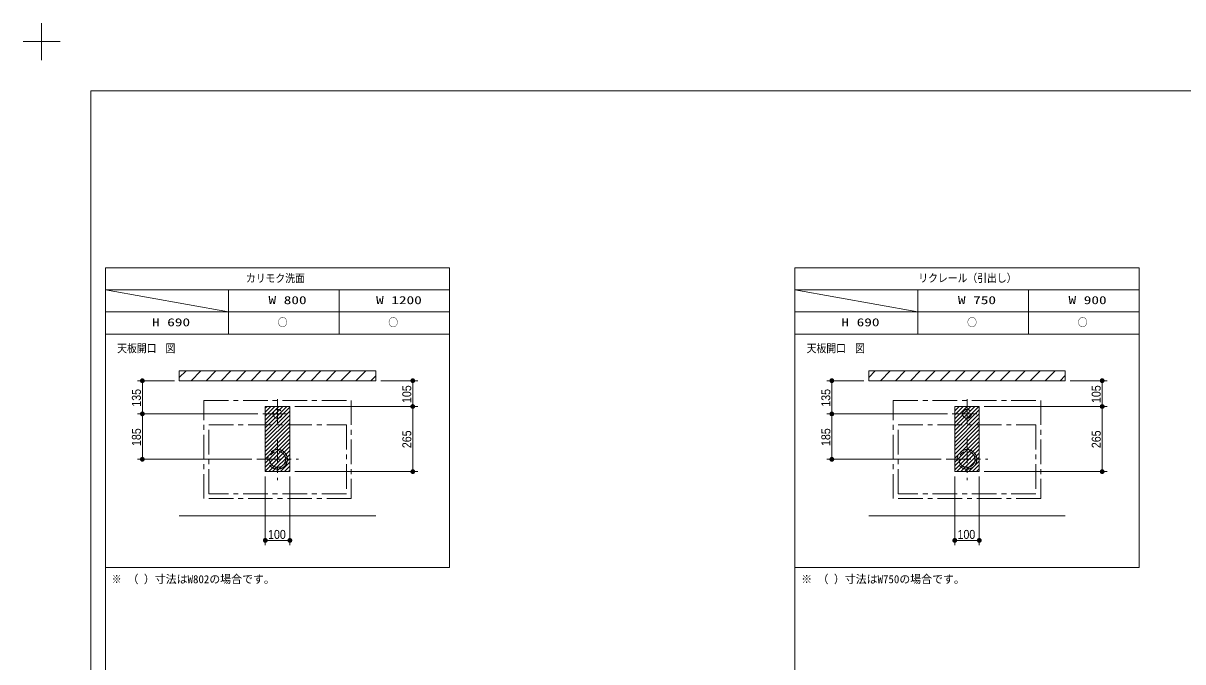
# Model space of a CAD drawing. Units: millimetres, scale not verified. Extents: x -6062 to 6062, y -3045 to 3045.
# Drawn here: x -6062 to -1344, y 446 to 3045 of the extents above; entities that cross this region are included whole.
import ezdxf
from ezdxf.enums import TextEntityAlignment as Align

# ---------------------------------------------------------------- set-up
doc = ezdxf.new("R2010")
doc.units = ezdxf.units.MM
doc.header["$LTSCALE"] = 20
doc.linetypes.add('CHAIN1', pattern=[8, 5, -1, 1, -1])
for name, color, linetype, lineweight in [('0-0_1図面枠', 7, 'Continuous', 9), ('0-2_2寸法-1', 7, 'Continuous', 9), ('0-3_0', 7, 'Continuous', 9), ('0-7_3一般', 7, 'Continuous', 9)]:
    doc.layers.add(name, color=color, linetype=linetype, lineweight=lineweight)
doc.styles.add('ＭＳ ゴシック', font='')
doc.styles.add('ＭＳ Ｐゴシック', font='')
doc.styles.get('ＭＳ ゴシック').set_extended_font_data('MS Gothic')
doc.styles.get('ＭＳ Ｐゴシック').set_extended_font_data('MS PGothic')

# ---------------------------------------------------------------- blocks, each defined once
blk = doc.blocks.new('グループ')
at = {"layer": '0-0_1図面枠'}
for p, q in [((-84000, 57900), (-84000, 60900)), ((-85500, 59400), (-82500, 59400))]:
    blk.add_line(p, q, dxfattribs=at)
blk = doc.blocks.new('グループ-2')
at = {"layer": '0-0_1図面枠'}
blk.add_lwpolyline([(-80000, 55400), (80000, 55400), (80000, -55400), (-80000, -55400)], close=True, dxfattribs=at)
blk = doc.blocks.new('図面枠')
at = {"layer": '0-0_1図面枠'}
for name in ['グループ', 'グループ-2']:
    blk.add_blockref(name, (0, 0), dxfattribs=at)
blk = doc.blocks.new('グループ-4')
at = {"layer": '0-0_1図面枠'}
for p, q in [((-78800, 41000), (-78800, -48600)), ((-22700, 41000), (-22700, -48600)), ((-50800, 39200), (-78800, 39200)), ((-78800, 39200), (-68800, 37400)), ((-68800, 35600), (-68800, 39200)), ((-59800, 35600), (-59800, 39200)), ((5300, 39200), (-22700, 39200)), ((-22700, 39200), (-12700, 37400)), ((-12700, 35600), (-12700, 39200)), ((-3700, 35600), (-3700, 39200)), ((-78800, 37400), (-50800, 37400)), ((-22700, 37400), (5300, 37400))]:
    blk.add_line(p, q, dxfattribs=at)
for points in [[(-78800, 41000), (-50800, 41000), (-50800, 35600), (-78800, 35600)], [(-22700, 41000), (5300, 41000), (5300, 35600), (-22700, 35600)], [(-78800, 35600), (-50800, 35600), (-50800, 16600), (-78800, 16600)], [(-22700, 35600), (5300, 35600), (5300, 16600), (-22700, 16600)]]:
    blk.add_lwpolyline(points, close=True, dxfattribs=at)
blk = doc.blocks.new('_Dot')
at = {"layer": '0-3_0'}
for p, q in [((-10, 0), (-20, 0)), ((9.78, 2), (-9.78, 2)), ((7.99, 6), (-7.99, 6)), ((9.16, -3.98), (-9.16, -3.98)), ((6, -7.98), (-6, -7.98))]:
    blk.add_line(p, q, dxfattribs=at)
for points in [[(10, 0), (9.92, 1.25), (9.69, 2.49), (9.3, 3.68), (8.76, 4.82), (8.09, 5.88), (7.29, 6.85), (6.37, 7.71), (5.36, 8.44), (4.26, 9.05), (3.09, 9.51), (1.87, 9.82), (0.63, 9.98), (-0.63, 9.98), (-1.87, 9.82), (-3.09, 9.51), (-4.26, 9.05), (-5.36, 8.44), (-6.37, 7.71), (-7.29, 6.85), (-8.09, 5.88), (-8.76, 4.82), (-9.3, 3.68), (-9.69, 2.49), (-9.92, 1.25), (-10, 0), (0, 0)], [(-10, 0), (-9.92, -1.25), (-9.69, -2.49), (-9.3, -3.68), (-8.76, -4.82), (-8.09, -5.88), (-7.29, -6.85), (-6.37, -7.71), (-5.36, -8.44), (-4.26, -9.05), (-3.09, -9.51), (-1.87, -9.82), (-0.63, -9.98), (0.63, -9.98), (1.87, -9.82), (3.09, -9.51), (4.26, -9.05), (5.36, -8.44), (6.37, -7.71), (7.29, -6.85), (8.09, -5.88), (8.76, -4.82), (9.3, -3.68), (9.69, -2.49), (9.92, -1.25), (10, 0), (0, 0)]]:
    blk.add_lwpolyline(points, close=True, dxfattribs=at)

msp = doc.modelspace()

# ---------------------------------------------------------------- linework, layer by layer
at = {"layer": '0-2_2寸法-1'}
for p, q in [((-5447.5, 1590), (-5597.5, 1590)), ((-5577.5, 1470.01), (-5577.5, 1574.99)), ((-4607.5, 1590), (-4457.5, 1590)), ((-4477.5, 1500.01), (-4477.5, 1574.99)), ((-2642.5, 1590), (-2792.5, 1590)), ((-2772.5, 1470.01), (-2772.5, 1574.99)), ((-1802.5, 1590), (-1652.5, 1590)), ((-1672.5, 1500.01), (-1672.5, 1574.99)), ((-4957.5, 1485), (-4457.5, 1485)), ((-4957.5, 1485), (-4457.5, 1485)), ((-4477.5, 1235.01), (-4477.5, 1469.99)), ((-2152.5, 1485), (-1652.5, 1485)), ((-2152.5, 1485), (-1652.5, 1485)), ((-1672.5, 1235.01), (-1672.5, 1469.99)), ((-5107.5, 1455), (-5597.5, 1455)), ((-5107.5, 1455), (-5597.5, 1455)), ((-5577.5, 1439.99), (-5577.5, 1285.01)), ((-2302.5, 1455), (-2792.5, 1455)), ((-2302.5, 1455), (-2792.5, 1455)), ((-2772.5, 1439.99), (-2772.5, 1285.01)), ((-5132.5, 1270), (-5597.5, 1270)), ((-2327.5, 1270), (-2792.5, 1270)), ((-5077.5, 1200), (-5077.5, 920)), ((-4977.5, 1200), (-4977.5, 920)), ((-4957.5, 1220), (-4457.5, 1220)), ((-2272.5, 1200), (-2272.5, 920)), ((-2172.5, 1200), (-2172.5, 920)), ((-2152.5, 1220), (-1652.5, 1220)), ((-4992.51, 940), (-5062.49, 940)), ((-2187.51, 940), (-2257.49, 940))]:
    msp.add_line(p, q, dxfattribs=at)
at = {"layer": '0-7_3一般'}
for p, q in [((-5427.5, 1602.56), (-5400.06, 1630)), ((-5379.1, 1590), (-5339.1, 1630)), ((-5318.14, 1590), (-5278.14, 1630)), ((-5257.18, 1590), (-5217.18, 1630)), ((-5196.22, 1590), (-5156.22, 1630)), ((-5135.26, 1590), (-5095.26, 1630)), ((-5074.3, 1590), (-5034.3, 1630)), ((-5013.34, 1590), (-4973.34, 1630)), ((-4952.38, 1590), (-4912.38, 1630)), ((-4891.42, 1590), (-4851.42, 1630)), ((-4830.46, 1590), (-4790.46, 1630)), ((-4769.5, 1590), (-4729.5, 1630)), ((-4708.54, 1590), (-4668.54, 1630)), ((-4647.58, 1590), (-4627.5, 1610.08)), ((-2622.5, 1603.4), (-2595.9, 1630)), ((-2574.94, 1590), (-2534.94, 1630)), ((-2513.98, 1590), (-2473.98, 1630)), ((-2453.02, 1590), (-2413.02, 1630)), ((-2392.06, 1590), (-2352.06, 1630)), ((-2331.1, 1590), (-2291.1, 1630)), ((-2270.14, 1590), (-2230.14, 1630)), ((-2209.18, 1590), (-2169.18, 1630)), ((-2148.22, 1590), (-2108.22, 1630)), ((-2087.26, 1590), (-2047.26, 1630)), ((-2026.3, 1590), (-1986.3, 1630)), ((-1965.34, 1590), (-1925.34, 1630)), ((-1904.38, 1590), (-1864.38, 1630)), ((-1843.42, 1590), (-1822.5, 1610.92)), ((-5427.5, 1590), (-4627.5, 1590)), ((-2622.5, 1590), (-1822.5, 1590)), ((-5077.5, 1478), (-5070.5, 1485)), ((-5077.5, 1462), (-5054.5, 1485)), ((-5077.5, 1446), (-5038.5, 1485)), ((-5077.5, 1430), (-5022.5, 1485)), ((-5077.5, 1414), (-5006.5, 1485)), ((-5077.5, 1398), (-4990.5, 1485)), ((-5077.5, 1382), (-4977.5, 1482)), ((-5077.5, 1366), (-4977.5, 1466)), ((-2272.5, 1483), (-2270.5, 1485)), ((-2272.5, 1467), (-2254.5, 1485)), ((-2272.5, 1451), (-2238.5, 1485)), ((-2272.5, 1435), (-2222.5, 1485)), ((-2272.5, 1419), (-2206.5, 1485)), ((-2272.5, 1403), (-2190.5, 1485)), ((-2272.5, 1387), (-2174.5, 1485)), ((-2272.5, 1371), (-2172.5, 1471)), ((-5077.5, 1350), (-4977.5, 1450)), ((-5077.5, 1334), (-4977.5, 1434)), ((-5077.5, 1318), (-4977.5, 1418)), ((-2272.5, 1355), (-2172.5, 1455)), ((-2272.5, 1339), (-2172.5, 1439)), ((-2272.5, 1323), (-2172.5, 1423)), ((-5077.5, 1302), (-4977.5, 1402)), ((-5077.5, 1286), (-4977.5, 1386)), ((-5077.5, 1270), (-4977.5, 1370)), ((-2272.5, 1307), (-2172.5, 1407)), ((-2272.5, 1291), (-2172.5, 1391)), ((-2272.5, 1275), (-2172.5, 1375)), ((-5077.5, 1254), (-4977.5, 1354)), ((-5077.5, 1238), (-4977.5, 1338)), ((-5077.5, 1222), (-4977.5, 1322)), ((-2272.5, 1259), (-2172.5, 1359)), ((-2272.5, 1243), (-2172.5, 1343)), ((-2272.5, 1227), (-2172.5, 1327)), ((-5063.5, 1220), (-4977.5, 1306)), ((-5047.5, 1220), (-4977.5, 1290)), ((-5031.5, 1220), (-4977.5, 1274)), ((-2263.5, 1220), (-2172.5, 1311)), ((-2247.5, 1220), (-2172.5, 1295)), ((-2231.5, 1220), (-2172.5, 1279)), ((-5015.5, 1220), (-4977.5, 1258)), ((-4999.5, 1220), (-4977.5, 1242)), ((-2215.5, 1220), (-2172.5, 1263)), ((-2199.5, 1220), (-2172.5, 1247)), ((-2183.5, 1220), (-2172.5, 1231)), ((-4983.5, 1220), (-4977.5, 1226)), ((-5427.5, 1040), (-4627.5, 1040)), ((-2622.5, 1040), (-1822.5, 1040))]:
    msp.add_line(p, q, dxfattribs=at)
at = {"layer": '0-7_3一般', "linetype": 'CHAIN1'}
for p, q in [((-5027.5, 1515), (-5027.5, 1395)), ((-2222.5, 1515), (-2222.5, 1395)), ((-5087.5, 1455), (-4967.5, 1455)), ((-2282.5, 1455), (-2162.5, 1455)), ((-5027.5, 1355), (-5027.5, 1185)), ((-2222.5, 1355), (-2222.5, 1185)), ((-5112.5, 1270), (-4942.5, 1270)), ((-2307.5, 1270), (-2137.5, 1270))]:
    msp.add_line(p, q, dxfattribs=at)
at = {"layer": '0-7_3一般'}
for points in [[(-5427.5, 1630), (-4627.5, 1630), (-4627.5, 1590), (-5427.5, 1590)], [(-2622.5, 1630), (-1822.5, 1630), (-1822.5, 1590), (-2622.5, 1590)], [(-5077.5, 1485), (-4977.5, 1485), (-4977.5, 1220), (-5077.5, 1220)], [(-5077.5, 1485), (-4977.5, 1485), (-4977.5, 1220), (-5077.5, 1220)], [(-2272.5, 1485), (-2172.5, 1485), (-2172.5, 1220), (-2272.5, 1220)], [(-2272.5, 1485), (-2172.5, 1485), (-2172.5, 1220), (-2272.5, 1220)]]:
    msp.add_lwpolyline(points, close=True, dxfattribs=at)
at = {"layer": '0-7_3一般', "linetype": 'CHAIN1'}
for points in [[(-5327.5, 1510), (-4727.5, 1510), (-4727.5, 1110), (-5327.5, 1110)], [(-2522.5, 1510), (-1922.5, 1510), (-1922.5, 1110), (-2522.5, 1110)], [(-5307.5, 1410), (-4747.5, 1410), (-4747.5, 1130), (-5307.5, 1130)], [(-2502.5, 1410), (-1942.5, 1410), (-1942.5, 1130), (-2502.5, 1130)]]:
    msp.add_lwpolyline(points, close=True, dxfattribs=at)
for centre, radius in [((-5027.5, 1455), 18), ((-2222.5, 1455), 18), ((-5027.5, 1270), 40), ((-5027.5, 1270), 32.5), ((-2222.5, 1270), 40), ((-2222.5, 1270), 32.5)]:
    msp.add_circle(centre, radius, dxfattribs=at)

# ---------------------------------------------------------------- block references
at = {"layer": '0-0_1図面枠', "xscale": 0.05, "yscale": 0.05}
for name in ['図面枠', 'グループ-4']:
    msp.add_blockref(name, (-1787.5, 0), dxfattribs=at)
at = {"layer": '0-2_2寸法-1', "xscale": 0.7503418, "yscale": 0.7503418}
for p, rotation in [((-5577.5, 1590), 90), ((-4477.5, 1590), 90), ((-2772.5, 1590), 90), ((-1672.5, 1590), 90), ((-5577.5, 1455), 270), ((-4477.5, 1485), 270), ((-4477.5, 1485), 90), ((-2772.5, 1455), 270), ((-1672.5, 1485), 270), ((-1672.5, 1485), 90), ((-5577.5, 1455), 90), ((-2772.5, 1455), 90), ((-5577.5, 1270), 270), ((-2772.5, 1270), 270), ((-4477.5, 1220), 270), ((-1672.5, 1220), 270), ((-5077.5, 940), 180), ((-2272.5, 940), 180)]:
    msp.add_blockref('_Dot', p, dxfattribs=dict(at, rotation=rotation))
for p in [(-4977.5, 940), (-2172.5, 940)]:
    msp.add_blockref('_Dot', p, dxfattribs=at)

# ---------------------------------------------------------------- texts
at = {"layer": '0-0_1図面枠', "style": 'ＭＳ ゴシック'}
for s, width, p in [('リクレール（引出し）', 0.9, (-2420.67, 1981.44)), ('カリモク洗面', 0.9, (-5156.39, 1980.86)), ('W 800', 1.4, (-5064.45, 1891.74)), ('W 1200', 1.4, (-4626.75, 1891.74)), ('W 750', 1.4, (-2259.45, 1891.74)), ('W 900', 1.4, (-1809.45, 1891.74)), ('H 690', 1.4, (-5538.49, 1801.74)), ('○', 0.9, (-5027.09, 1801.25)), ('○', 0.9, (-4577.09, 1801.25)), ('H 690', 1.4, (-2733.49, 1801.74)), ('○', 0.9, (-2222.09, 1801.25)), ('○', 0.9, (-1772.09, 1801.25)), ('天板開口', 0.9, (-5680, 1695.64)), ('図', 0.9, (-5483.27, 1695.64)), ('天板開口', 0.9, (-2875, 1695.64)), ('図', 0.9, (-2678.27, 1695.64)), ('※', 0.9, (-5702.1, 756.01))]:
    msp.add_text(s, height=32.55, dxfattribs=dict(at, width=width)).set_placement(p, align=Align.BOTTOM_LEFT)
for s, p in [('（ ）寸法はW802の場合です。', (-5637.93, 756.01)), ('※ （ ）寸法はW750の場合です。', (-2897.1, 756.01))]:
    msp.add_text(s, height=32.55, dxfattribs=at).set_placement(p, align=Align.BOTTOM_LEFT)
at = {"layer": '0-2_2寸法-1', "style": 'ＭＳ Ｐゴシック', "width": 0.9}
for s, p in [('105', (-4472.54, 1499.28)), ('105', (-1667.54, 1499.28)), ('135', (-5572.54, 1484.28)), ('135', (-2767.54, 1484.28)), ('185', (-5572.54, 1324.28)), ('265', (-4472.44, 1315.61)), ('185', (-2767.54, 1324.28)), ('265', (-1667.44, 1315.61))]:
    msp.add_text(s, height=36.66, rotation=90, dxfattribs=at).set_placement(p, align=Align.BOTTOM_LEFT)
for p in [(-5066.11, 935.04), (-2261.11, 935.04)]:
    msp.add_text('100', height=36.66, dxfattribs=at).set_placement(p, align=Align.BOTTOM_LEFT)

doc.saveas('drawing.dxf')
